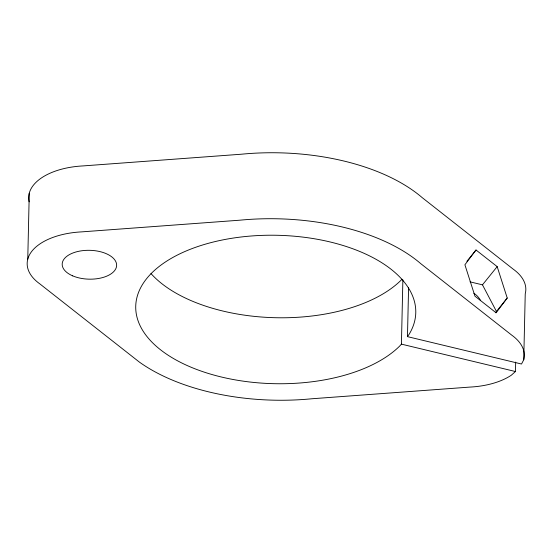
<?xml version="1.0" encoding="UTF-8"?>
<svg xmlns="http://www.w3.org/2000/svg" width="553" height="553" viewBox="0 0 553 553"><rect width="100%" height="100%" fill="white"/><g stroke="black" fill="none" stroke-linecap="round" stroke-linejoin="round"><path stroke-width="0.83" d="M27.761 259.205L29.261 193.232M29.15 201.845A62.247 32.986 1.3 0 1 83.199 165.907L241.343 154.218A171.181 90.713 1.3 0 1 422.215 197.649L513.225 269.166A62.247 32.986 1.3 0 1 525.239 293.795L523.739 359.768L521.514 364.026L407.471 336.639L409.013 334.461A140.061 74.22 1.3 0 0 254.38 235.772A140.061 74.22 1.3 0 0 161.67 350.671A140.061 74.22 1.3 0 0 399.522 346.226L401.423 344.139L402.874 279.88M407.471 336.639L408.577 287.802M523.739 359.768A62.247 32.986 1.3 0 0 511.725 335.132L420.722 263.622A171.181 90.713 1.3 0 0 239.843 220.191L81.706 231.873A62.247 32.986 1.3 0 0 39.775 283.834L139.266 362.001A171.181 90.713 1.3 0 0 311.657 398.782L469.801 387.093A62.247 32.986 1.3 0 0 511.214 375.293L515.465 371.526L515.673 362.097M476.009 249.997L464.907 264.769L474.965 296.173L496.124 312.804L507.225 298.026L497.175 266.622L476.009 249.997L466.905 261.286M495.398 312.756L507.225 298.026M470.057 281.857L482.472 284.836L497.175 266.622M401.969 279.21L401.015 280.26A140.061 74.22 1.3 0 1 274.468 317.692A140.061 74.22 1.3 0 1 150.976 273.541M401.423 344.139L515.465 371.526M482.472 284.836L496.435 311.408M473.88 293.263A16.341 12.83 38.9 0 1 480.661 300.652M72.685 275.857A27.235 14.433 1.3 0 0 116.379 267.161A27.235 14.433 1.3 0 0 79.162 251.2A27.235 14.433 1.3 0 0 72.685 275.857"/></g></svg>
